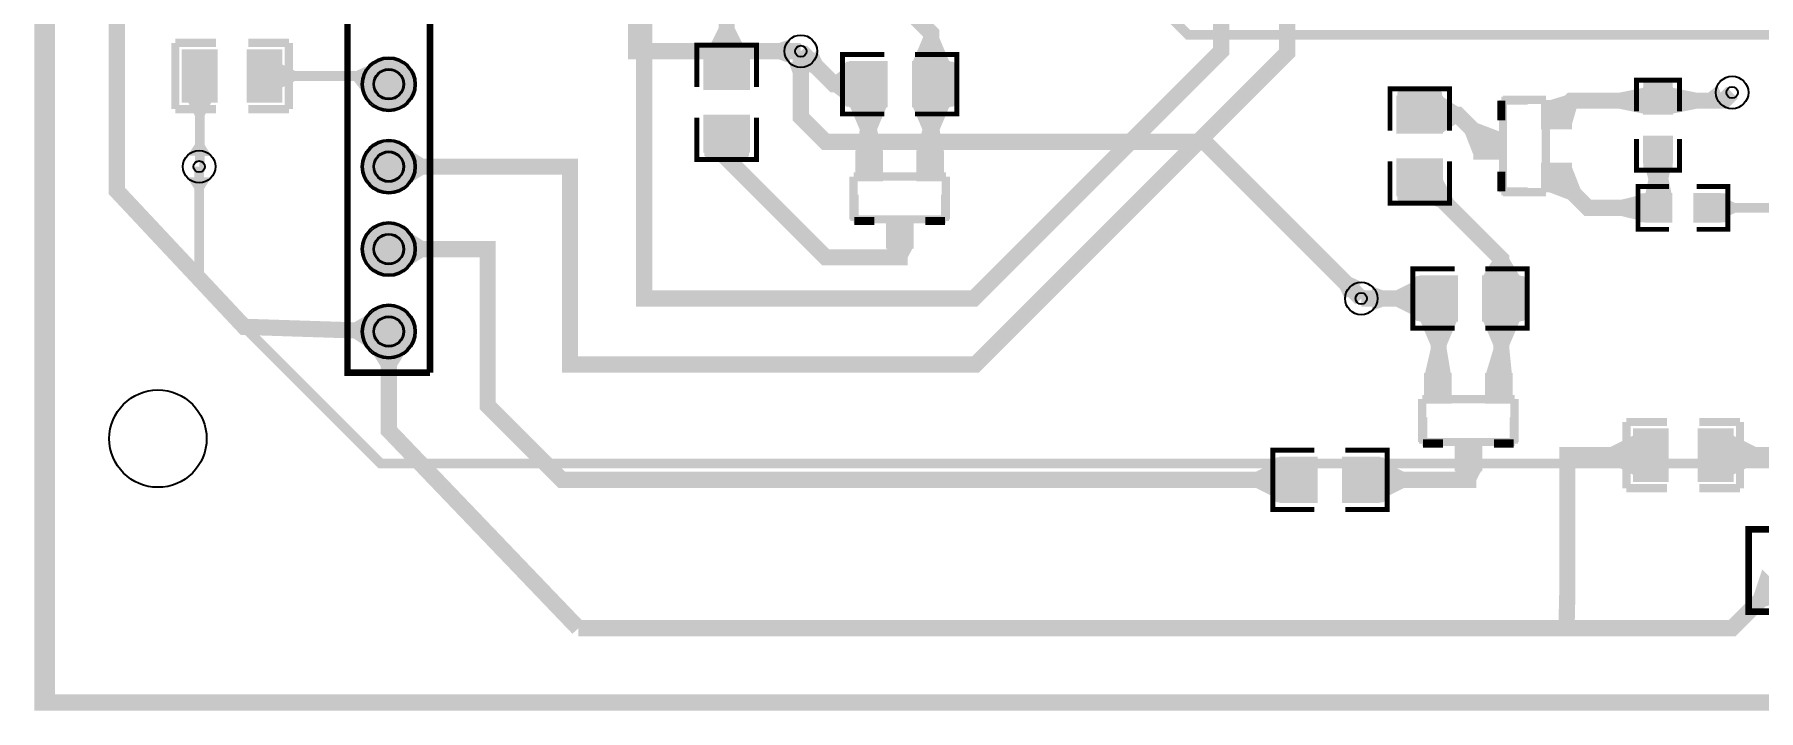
# Model space of a CAD drawing. Header units: millimetres. Extents: x 1 to 169, y 35 to 120.
# Drawn here: x 1.3 to 54.4, y 35.1 to 55.9 of the extents above; entities that cross this region are included whole.
import ezdxf

# ---------------------------------------------------------------- set-up
doc = ezdxf.new("R2010")
doc.units = ezdxf.units.MM
for name, color, linetype, true_color in [('BoardOutline', 7, 'Continuous', 0xff00ff), ('BottomLayer', 7, 'Continuous', 0x0000ff), ('BottomSolderLayer', 7, 'Continuous', 0xaa00ff), ('Document', 7, 'Continuous', 0xffffff), ('Hole', 7, 'Continuous', 0x000000), ('Multi-Layer', 7, 'Continuous', 0xc0c0c0), ('TopLayer', 7, 'Continuous', 0xff0000), ('TopPasterLayer', 7, 'Continuous', 0x808080), ('TopSilkLayer', 7, 'Continuous', 0xffff00), ('TopSolderLayer', 7, 'Continuous', 0x800080)]:
    doc.layers.add(name, color=color, linetype=linetype, true_color=true_color)

msp = doc.modelspace()

# ---------------------------------------------------------------- hatches: boundary and pattern name
at = {"layer": 'BottomLayer'}
for points in [[(24.561, 54.997), (24.561, 55.747), (24.211, 55.622), (24.211, 55.122)], [(25.267, 55.041), (24.517, 55.041), (24.642, 54.691), (25.142, 54.691)], [(6.725, 51.485), (5.975, 51.485), (6.2, 51.135), (6.5, 51.135)], [(41.665, 47.721), (42.195, 48.251), (41.86, 48.41), (41.506, 48.057)]]:
    msp.add_hatch(color=256, dxfattribs=at).paths.add_polyline_path(points)
at = {"layer": 'BottomSolderLayer'}
for points in [[(11.354, 54.356, 1), (13.03, 54.356, 1)], [(11.354, 51.816, 1), (13.03, 51.816, 1)], [(11.354, 49.276, 1), (13.03, 49.276, 1)], [(11.354, 46.736, 1), (13.03, 46.736, 1)]]:
    msp.add_hatch(color=256, dxfattribs=at).paths.add_polyline_path(points)
at = {"layer": 'Multi-Layer'}
for points in [[(11.405, 54.356, 1), (12.979, 54.356, 1)], [(11.405, 51.816, 1), (12.979, 51.816, 1)], [(11.405, 49.276, 1), (12.979, 49.276, 1)], [(11.405, 46.736, 1), (12.979, 46.736, 1)]]:
    msp.add_hatch(color=256, dxfattribs=at).paths.add_polyline_path(points)
at = {"layer": 'TopLayer'}
for points in [[(21.981, 55.331), (23.231, 55.331), (22.856, 56.081), (22.356, 56.081)], [(29.473, 55.045), (28.34, 55.045), (28.656, 55.795), (29.156, 55.795)], [(5.866, 55.385), (6.866, 55.385), (6.866, 53.835), (5.866, 53.835)], [(7.866, 55.385), (8.866, 55.385), (8.866, 53.835), (7.866, 53.835)], [(23.295, 54.198), (21.918, 54.198), (21.918, 55.331), (23.295, 55.331)], [(24.861, 54.873), (25.391, 55.403), (25.55, 55.068), (25.197, 54.714)], [(8.866, 54.985), (8.866, 54.235), (9.316, 54.46), (9.316, 54.76)], [(11.83, 55.055), (11.543, 53.909), (11.134, 54.44), (11.218, 54.78)], [(26.408, 53.731), (26.408, 54.981), (25.908, 54.606), (25.908, 54.106)], [(27.54, 55.045), (27.54, 53.668), (26.408, 53.668), (26.408, 55.045)], [(28.34, 55.045), (28.34, 53.668), (29.473, 53.668), (29.473, 55.045)], [(50.876, 53.445), (50.876, 54.251), (50.126, 54.098), (50.126, 53.598)], [(51.74, 53.445), (50.876, 53.445), (50.876, 54.251), (51.74, 54.251)], [(51.74, 54.251), (51.74, 53.445), (52.49, 53.598), (52.49, 54.098)], [(53.427, 53.631), (53.147, 54.327), (52.862, 54.098), (53.063, 53.598)], [(6.741, 53.835), (5.991, 53.835), (6.216, 53.385), (6.516, 53.385)], [(27.54, 53.668), (26.408, 53.668), (26.724, 52.918), (27.224, 52.918)], [(28.34, 53.668), (29.473, 53.668), (29.156, 52.918), (28.656, 52.918)], [(43.279, 52.851), (44.656, 52.851), (44.656, 53.984), (43.279, 53.984)], [(44.656, 52.851), (44.656, 53.984), (45.135, 53.667), (45.135, 53.167)], [(47.734, 53.791), (48.633, 53.038), (48.818, 53.671), (48.449, 54.009)], [(47.734, 52.991), (47.734, 53.791), (48.633, 53.791), (48.633, 52.991)], [(23.295, 53.398), (21.918, 53.398), (21.918, 52.266), (23.295, 52.266)], [(45.652, 52.098), (46.551, 52.851), (45.748, 53.158), (45.363, 52.835)], [(26.6, 52.291), (27.4, 52.291), (27.224, 53.041), (26.724, 53.041)], [(28.48, 52.291), (29.28, 52.291), (29.156, 53.041), (28.656, 53.041)], [(45.652, 52.051), (45.652, 52.851), (46.551, 52.851), (46.551, 52.051)], [(51.74, 52.745), (50.876, 52.745), (50.876, 51.938), (51.74, 51.938)], [(6.733, 52.138), (5.983, 52.156), (6.216, 52.5), (6.516, 52.493)], [(12.713, 51.225), (12.713, 52.407), (13.264, 52.066), (13.264, 51.566)], [(21.981, 52.266), (23.231, 52.266), (22.856, 52.07), (22.356, 52.07)], [(27.4, 51.392), (26.6, 51.392), (26.6, 52.291), (27.4, 52.291)], [(29.28, 51.392), (28.48, 51.392), (28.48, 52.291), (29.28, 52.291)], [(43.279, 52.051), (44.656, 52.051), (44.656, 50.919), (43.279, 50.919)], [(47.734, 51.111), (47.734, 51.911), (48.633, 51.911), (48.633, 51.111)], [(48.633, 51.864), (47.734, 51.111), (48.537, 50.805), (48.922, 51.127)], [(50.876, 51.938), (51.74, 51.938), (51.575, 51.188), (51.075, 51.188)], [(50.922, 50.978), (51.729, 50.978), (51.575, 51.728), (51.075, 51.728)], [(44.656, 51.465), (43.532, 50.919), (44.529, 50.57), (45.005, 50.801)], [(50.922, 50.114), (50.922, 50.978), (50.172, 50.796), (50.172, 50.296)], [(51.729, 50.978), (51.729, 50.114), (50.922, 50.114), (50.922, 50.978)], [(52.429, 50.978), (52.429, 50.114), (53.235, 50.114), (53.235, 50.978)], [(53.235, 50.171), (53.235, 50.921), (53.685, 50.696), (53.685, 50.396)], [(28.34, 49.309), (27.54, 49.309), (27.54, 50.208), (28.34, 50.208)], [(12.713, 48.685), (12.713, 49.866), (13.264, 49.526), (13.264, 49.026)], [(28.34, 49.309), (27.54, 49.309), (27.69, 49.022), (28.19, 49.022)], [(47.048, 48.441), (45.916, 48.441), (46.232, 48.97), (46.732, 48.97)], [(43.983, 47.127), (43.983, 48.377), (43.233, 48.002), (43.233, 47.502)], [(45.116, 48.441), (45.116, 47.064), (43.983, 47.064), (43.983, 48.441)], [(45.916, 48.441), (45.916, 47.064), (47.048, 47.064), (47.048, 48.441)], [(42.495, 47.377), (42.495, 48.127), (42.845, 48.002), (42.845, 47.502)], [(11.691, 47.343), (11.652, 46.163), (11.112, 46.521), (11.129, 47.021)], [(45.116, 47.064), (43.983, 47.064), (44.3, 46.314), (44.8, 46.314)], [(45.916, 47.064), (47.048, 47.064), (46.732, 46.314), (46.232, 46.314)], [(12.783, 46.215), (11.601, 46.215), (11.942, 45.664), (12.442, 45.664)], [(44.126, 45.433), (44.926, 45.433), (44.8, 46.183), (44.3, 46.183)], [(46.006, 45.433), (46.806, 45.433), (46.732, 46.183), (46.232, 46.183)], [(44.926, 44.534), (44.126, 44.534), (44.126, 45.433), (44.926, 45.433)], [(46.806, 44.534), (46.006, 44.534), (46.006, 45.433), (46.806, 45.433)], [(51.586, 42.151), (50.586, 42.151), (50.586, 43.701), (51.586, 43.701)], [(53.586, 42.151), (52.586, 42.151), (52.586, 43.701), (53.586, 43.701)], [(45.866, 42.451), (45.066, 42.451), (45.066, 43.35), (45.866, 43.35)], [(50.586, 42.301), (50.586, 43.551), (49.836, 43.176), (49.836, 42.676)], [(53.586, 43.551), (53.586, 42.301), (54.336, 42.676), (54.336, 43.176)], [(39.665, 41.539), (39.665, 42.789), (38.915, 42.414), (38.915, 41.914)], [(40.798, 42.853), (40.798, 41.476), (39.665, 41.476), (39.665, 42.853)], [(41.598, 42.853), (41.598, 41.476), (42.73, 41.476), (42.73, 42.853)], [(42.73, 41.539), (42.73, 42.789), (43.48, 42.414), (43.48, 41.914)], [(45.866, 42.451), (45.066, 42.451), (45.216, 42.164), (45.716, 42.164)], [(55.406, 38.52), (54.522, 39.404), (54.257, 38.608), (54.61, 38.255)]]:
    msp.add_hatch(color=256, dxfattribs=at).paths.add_polyline_path(points)
at = {"layer": 'TopPasterLayer'}
for points in [[(5.866, 55.385), (6.866, 55.385), (6.866, 53.835), (5.866, 53.835)], [(7.866, 55.385), (8.866, 55.385), (8.866, 53.835), (7.866, 53.835)], [(23.246, 54.248), (22.826, 54.248), (22.826, 54.693), (22.376, 54.693), (22.376, 54.253), (21.966, 54.248), (21.916, 54.298), (21.916, 55.448), (21.966, 55.498), (23.246, 55.498), (23.296, 55.448), (23.296, 54.298)], [(27.49, 54.996), (27.49, 54.576), (27.045, 54.576), (27.045, 54.126), (27.485, 54.126), (27.49, 53.716), (27.44, 53.666), (26.29, 53.666), (26.24, 53.716), (26.24, 54.996), (26.29, 55.046), (27.44, 55.046)], [(29.64, 54.996), (29.64, 53.716), (29.59, 53.666), (28.44, 53.666), (28.39, 53.716), (28.385, 54.126), (28.835, 54.126), (28.835, 54.576), (28.395, 54.576), (28.39, 54.996), (28.44, 55.046), (29.59, 55.046)], [(50.858, 54.395), (50.858, 53.545), (50.908, 53.495), (51.158, 53.495), (51.158, 53.795), (51.458, 53.795), (51.458, 53.495), (51.708, 53.495), (51.758, 53.545), (51.758, 54.395), (51.708, 54.445), (50.908, 54.445)], [(43.327, 54.151), (44.607, 54.151), (44.657, 54.101), (44.657, 52.951), (44.607, 52.901), (44.197, 52.896), (44.197, 53.346), (43.747, 53.346), (43.747, 52.906), (43.327, 52.901), (43.277, 52.951), (43.277, 54.101)], [(47.734, 52.991), (47.734, 53.791), (48.633, 53.791), (48.633, 52.991)], [(23.246, 52.098), (21.966, 52.098), (21.916, 52.148), (21.916, 53.298), (21.966, 53.348), (22.376, 53.353), (22.376, 52.903), (22.826, 52.903), (22.826, 53.343), (23.246, 53.348), (23.296, 53.298), (23.296, 52.148)], [(45.652, 52.051), (45.652, 52.851), (46.551, 52.851), (46.551, 52.051)], [(50.908, 52.695), (51.158, 52.695), (51.158, 52.395), (51.458, 52.395), (51.458, 52.695), (51.708, 52.695), (51.758, 52.645), (51.758, 51.795), (51.708, 51.745), (50.908, 51.745), (50.858, 51.795), (50.858, 52.645)], [(27.4, 51.392), (26.6, 51.392), (26.6, 52.291), (27.4, 52.291)], [(29.28, 51.392), (28.48, 51.392), (28.48, 52.291), (29.28, 52.291)], [(43.327, 52.001), (43.747, 52.001), (43.747, 51.556), (44.197, 51.556), (44.197, 51.996), (44.607, 52.001), (44.657, 51.951), (44.657, 50.801), (44.607, 50.751), (43.327, 50.751), (43.277, 50.801), (43.277, 51.951)], [(47.734, 51.111), (47.734, 51.911), (48.633, 51.911), (48.633, 51.111)], [(50.779, 50.096), (51.629, 50.096), (51.679, 50.146), (51.679, 50.396), (51.379, 50.396), (51.379, 50.696), (51.679, 50.696), (51.679, 50.946), (51.629, 50.996), (50.779, 50.996), (50.729, 50.946), (50.729, 50.146)], [(52.479, 50.146), (52.479, 50.396), (52.779, 50.396), (52.779, 50.696), (52.479, 50.696), (52.479, 50.946), (52.529, 50.996), (53.379, 50.996), (53.429, 50.946), (53.429, 50.146), (53.379, 50.096), (52.529, 50.096)], [(28.34, 49.309), (27.54, 49.309), (27.54, 50.208), (28.34, 50.208)], [(45.066, 48.392), (45.066, 47.972), (44.621, 47.972), (44.621, 47.522), (45.061, 47.522), (45.066, 47.112), (45.016, 47.062), (43.866, 47.062), (43.816, 47.112), (43.816, 48.392), (43.866, 48.442), (45.016, 48.442)], [(47.216, 48.392), (47.216, 47.112), (47.166, 47.062), (46.016, 47.062), (45.966, 47.112), (45.961, 47.522), (46.411, 47.522), (46.411, 47.972), (45.971, 47.972), (45.966, 48.392), (46.016, 48.442), (47.166, 48.442)], [(44.926, 44.534), (44.126, 44.534), (44.126, 45.433), (44.926, 45.433)], [(46.806, 44.534), (46.006, 44.534), (46.006, 45.433), (46.806, 45.433)], [(51.586, 42.151), (50.586, 42.151), (50.586, 43.701), (51.586, 43.701)], [(53.586, 42.151), (52.586, 42.151), (52.586, 43.701), (53.586, 43.701)], [(45.866, 42.451), (45.066, 42.451), (45.066, 43.35), (45.866, 43.35)], [(40.748, 42.804), (40.748, 42.384), (40.303, 42.384), (40.303, 41.934), (40.743, 41.934), (40.748, 41.524), (40.698, 41.474), (39.548, 41.474), (39.498, 41.524), (39.498, 42.804), (39.548, 42.854), (40.698, 42.854)], [(42.898, 42.804), (42.898, 41.524), (42.848, 41.474), (41.698, 41.474), (41.648, 41.524), (41.643, 41.934), (42.093, 41.934), (42.093, 42.384), (41.653, 42.384), (41.648, 42.804), (41.698, 42.854), (42.848, 42.854)]]:
    msp.add_hatch(color=256, dxfattribs=at).paths.add_polyline_path(points)
at = {"layer": 'TopSolderLayer'}
for points in [[(5.815, 55.436), (6.917, 55.436), (6.917, 53.784), (5.815, 53.784)], [(7.815, 55.436), (8.917, 55.436), (8.917, 53.784), (7.815, 53.784)], [(23.325, 54.177), (21.887, 54.177), (21.887, 55.352), (23.325, 55.352)], [(11.354, 54.356, 1), (13.03, 54.356, 1)], [(27.565, 55.07), (27.565, 53.642), (26.382, 53.642), (26.382, 55.07)], [(28.315, 55.07), (28.315, 53.642), (29.498, 53.642), (29.498, 55.07)], [(51.767, 53.421), (50.849, 53.421), (50.849, 54.275), (51.767, 54.275)], [(43.248, 52.83), (44.687, 52.83), (44.687, 54.005), (43.248, 54.005)], [(47.706, 52.968), (47.706, 53.814), (48.662, 53.814), (48.662, 52.968)], [(23.325, 53.419), (21.887, 53.419), (21.887, 52.245), (23.325, 52.245)], [(11.354, 51.816, 1), (13.03, 51.816, 1)], [(45.623, 52.028), (45.623, 52.874), (46.579, 52.874), (46.579, 52.028)], [(51.767, 52.768), (50.849, 52.768), (50.849, 51.915), (51.767, 51.915)], [(27.426, 51.367), (26.575, 51.367), (26.575, 52.316), (27.426, 52.316)], [(29.305, 51.367), (28.454, 51.367), (28.454, 52.316), (29.305, 52.316)], [(43.248, 52.072), (44.687, 52.072), (44.687, 50.898), (43.248, 50.898)], [(47.706, 51.089), (47.706, 51.934), (48.662, 51.934), (48.662, 51.089)], [(51.754, 51.004), (51.754, 50.089), (50.897, 50.089), (50.897, 51.004)], [(52.403, 51.004), (52.403, 50.089), (53.261, 50.089), (53.261, 51.004)], [(11.354, 49.276, 1), (13.03, 49.276, 1)], [(28.366, 49.284), (27.515, 49.284), (27.515, 50.234), (28.366, 50.234)], [(45.141, 48.466), (45.141, 47.038), (43.958, 47.038), (43.958, 48.466)], [(45.89, 48.466), (45.89, 47.038), (47.074, 47.038), (47.074, 48.466)], [(11.354, 46.736, 1), (13.03, 46.736, 1)], [(44.952, 44.509), (44.101, 44.509), (44.101, 45.458), (44.952, 45.458)], [(46.831, 44.509), (45.98, 44.509), (45.98, 45.458), (46.831, 45.458)], [(51.637, 42.1), (50.535, 42.1), (50.535, 43.752), (51.637, 43.752)], [(53.637, 42.1), (52.535, 42.1), (52.535, 43.752), (53.637, 43.752)], [(45.892, 42.426), (45.041, 42.426), (45.041, 43.376), (45.892, 43.376)], [(40.823, 42.878), (40.823, 41.45), (39.64, 41.45), (39.64, 42.878)], [(41.572, 42.878), (41.572, 41.45), (42.756, 41.45), (42.756, 42.878)]]:
    msp.add_hatch(color=256, dxfattribs=at).paths.add_polyline_path(points)

# ---------------------------------------------------------------- linework, layer by layer
at = {"layer": 'BoardOutline', "const_width": 0.254}
msp.add_lwpolyline([(168.91, 35.56), (1.778, 35.306), (1.778, 118.618), (84.836, 118.618), (169.164, 118.364), (168.91, 35.56)], close=True, dxfattribs=at)
at = {"layer": 'BottomLayer'}
for points, const_width in [([(24.892, 55.372), (19.812, 55.372), (19.812, 67.564)], 0.5), ([(6.35, 51.816), (6.35, 48.26), (11.938, 42.672), (87.122, 42.672), (104.14, 59.69), (104.14, 61.722)], 0.3), ([(36.068, 56.642), (36.83, 55.88), (94.996, 55.88), (94.996, 61.214), (96.52, 61.214)], 0.3), ([(24.892, 55.372), (24.892, 53.34), (25.654, 52.578), (37.338, 52.578), (42.164, 47.752)], 0.5)]:
    msp.add_lwpolyline(points, dxfattribs=dict(at, const_width=const_width))
at = {"layer": 'BottomSolderLayer'}
for centre, radius in [((12.192, 54.356), 0.838), ((12.192, 54.356), 0.473), ((12.192, 51.816), 0.838), ((12.192, 51.816), 0.473), ((12.192, 49.276), 0.838), ((12.192, 49.276), 0.473), ((12.192, 46.736), 0.838), ((12.192, 46.736), 0.473)]:
    msp.add_circle(centre, radius, dxfattribs=at)
at = {"layer": 'Document', "const_width": 0.254}
for points in [[(46.533, 53.874), (47.854, 53.874)], [(46.533, 51.029), (46.533, 53.874)], [(47.854, 53.874), (47.854, 51.029)], [(26.518, 50.191), (26.518, 51.511)], [(26.518, 51.511), (29.362, 51.511)], [(29.362, 51.511), (29.362, 50.191)], [(47.854, 51.029), (46.533, 51.029)], [(29.362, 50.191), (26.518, 50.191)], [(44.044, 43.332), (44.044, 44.653)], [(44.044, 44.653), (46.888, 44.653)], [(46.888, 44.653), (46.888, 43.332)], [(46.888, 43.332), (44.044, 43.332)]]:
    msp.add_lwpolyline(points, dxfattribs=at)
at = {"layer": 'Hole'}
for centre in [(24.892, 55.372), (53.594, 54.102), (6.35, 51.816), (42.164, 47.752)]:
    msp.add_circle(centre, 0.175, dxfattribs=at)
at = {"layer": 'Multi-Layer'}
for centre, radius in [((24.892, 55.372), 0.5), ((12.192, 54.356), 0.787), ((12.192, 54.356), 0.445), ((53.594, 54.102), 0.5), ((12.192, 51.816), 0.787), ((6.35, 51.816), 0.5), ((12.192, 51.816), 0.445), ((12.192, 49.276), 0.787), ((12.192, 49.276), 0.445), ((42.164, 47.752), 0.5), ((12.192, 46.736), 0.787), ((12.192, 46.736), 0.445), ((5.08, 43.434), 1.5)]:
    msp.add_circle(centre, radius, dxfattribs=at)
at = {"layer": 'TopLayer'}
for points, const_width in [([(85.598, 96.774), (80.518, 99.06), (80.01, 116.332), (15.748, 116.332), (3.81, 104.394), (3.81, 51.071), (7.738, 46.88), (12.192, 46.736)], 0.5), ([(29.159, 47.752), (30.226, 47.752), (37.846, 55.372), (37.846, 60.198), (35.052, 62.992), (35.052, 73.202)], 0.5), ([(12.192, 59.436), (22.606, 59.436), (22.606, 54.765)], 0.5), ([(28.906, 54.356), (28.906, 55.93), (27.178, 57.658), (27.101, 57.581), (26.416, 57.581)], 0.5), ([(12.192, 51.816), (17.78, 51.816), (17.78, 45.72), (30.277, 45.72), (39.878, 55.321), (39.878, 57.658), (42.01, 57.658)], 0.5), ([(12.192, 56.896), (20.066, 56.896), (20.066, 47.752), (29.21, 47.752)], 0.5), ([(26.974, 54.356), (25.908, 54.356), (24.892, 55.372)], 0.5), ([(6.35, 51.816), (6.366, 51.816), (6.366, 54.61)], 0.3), ([(8.366, 54.61), (11.176, 54.61), (11.43, 54.356), (12.192, 54.356)], 0.3), ([(27, 51.842), (26.974, 51.868), (26.974, 54.356)], 0.5), ([(28.88, 51.842), (28.906, 51.868), (28.906, 54.356)], 0.5), ([(51.308, 53.848), (53.34, 53.848), (53.594, 54.102)], 0.5), ([(46.101, 52.451), (45.135, 53.417), (43.967, 53.417)], 0.5), ([(48.184, 53.391), (48.641, 53.848), (51.308, 53.848)], 0.5), ([(22.606, 52.832), (22.606, 52.07), (25.654, 49.022), (27.94, 49.022), (27.94, 49.759)], 0.5), ([(51.325, 50.546), (51.325, 52.341), (51.308, 52.341)], 0.5), ([(43.967, 51.485), (46.482, 48.97), (46.482, 47.752)], 0.5), ([(48.184, 51.511), (49.149, 50.546), (51.325, 50.546)], 0.5), ([(52.832, 50.546), (54.864, 50.546)], 0.3), ([(12.192, 49.276), (15.24, 49.276), (15.24, 44.45), (17.526, 42.164), (40.232, 42.164)], 0.5), ([(42.164, 47.752), (44.55, 47.752)], 0.5), ([(44.526, 44.983), (44.55, 45.007), (44.55, 47.752)], 0.5), ([(46.406, 44.983), (46.482, 45.06), (46.482, 47.752)], 0.5), ([(12.192, 46.736), (12.192, 43.688), (18.034, 37.592)], 0.5), ([(42.164, 42.164), (45.466, 42.164), (45.466, 42.901)], 0.5), ([(51.086, 42.926), (48.514, 42.926), (48.514, 38.608), (48.489, 37.592)], 0.5), ([(53.086, 42.926), (56.388, 42.926), (57.912, 41.402), (57.912, 39.37)], 0.5), ([(18.034, 37.592), (53.594, 37.592), (55.372, 39.37)], 0.5)]:
    msp.add_lwpolyline(points, dxfattribs=dict(at, const_width=const_width))
at = {"layer": 'TopSilkLayer', "const_width": 0.5}
msp.add_lwpolyline([(169.164, 118.618), (169.164, 118.618), (1.524, 118.872), (1.524, 35.306), (169.164, 35.306), (169.164, 118.618)], close=True, dxfattribs=at)
at = {"layer": 'TopSilkLayer'}
for points, const_width in [([(13.462, 68.961), (13.462, 70.866), (10.922, 70.866), (10.922, 45.466), (13.462, 45.466)], 0.203), ([(13.462, 45.466), (13.462, 68.961)], 0.203), ([(6.866, 55.63), (5.616, 55.63)], 0.254), ([(5.616, 55.63), (5.616, 53.59)], 0.254), ([(7.866, 55.63), (9.116, 55.63)], 0.254), ([(9.116, 55.63), (9.116, 53.59)], 0.254), ([(23.523, 54.275), (23.523, 55.559), (21.689, 55.559), (21.689, 54.275)], 0.152), ([(27.464, 55.273), (26.179, 55.273), (26.179, 53.439), (27.464, 53.439)], 0.152), ([(28.416, 55.273), (29.701, 55.273), (29.701, 53.439), (28.416, 53.439)], 0.152), ([(43.05, 52.927), (43.05, 54.212), (44.885, 54.212), (44.885, 52.927)], 0.152), ([(51.969, 53.521), (51.969, 54.48), (50.647, 54.48), (50.647, 53.521)], 0.152), ([(6.866, 53.59), (5.616, 53.59)], 0.254), ([(7.866, 53.59), (9.116, 53.59)], 0.254), ([(46.482, 53.239), (46.482, 53.848)], 0.254), ([(46.482, 53.848), (47.295, 53.848)], 0.254), ([(23.523, 53.322), (23.523, 52.037), (21.689, 52.037), (21.689, 53.322)], 0.152), ([(51.969, 52.669), (51.969, 51.71), (50.647, 51.71), (50.647, 52.669)], 0.152), ([(43.05, 51.975), (43.05, 50.69), (44.885, 50.69), (44.885, 51.975)], 0.152), ([(46.482, 51.664), (46.482, 51.054)], 0.254), ([(26.543, 50.14), (26.543, 50.953)], 0.254), ([(29.337, 50.14), (29.337, 50.953)], 0.254), ([(46.482, 51.054), (47.295, 51.054)], 0.254), ([(51.653, 51.207), (50.694, 51.207), (50.694, 49.885), (51.653, 49.885)], 0.152), ([(52.505, 51.207), (53.464, 51.207), (53.464, 49.885), (52.505, 49.885)], 0.152), ([(27.153, 50.14), (26.543, 50.14)], 0.254), ([(28.727, 50.14), (29.337, 50.14)], 0.254), ([(45.04, 48.669), (43.755, 48.669), (43.755, 46.835), (45.04, 46.835)], 0.152), ([(45.992, 48.669), (47.277, 48.669), (47.277, 46.835), (45.992, 46.835)], 0.152), ([(44.069, 43.282), (44.069, 44.094)], 0.254), ([(46.863, 43.282), (46.863, 44.094)], 0.254), ([(51.586, 43.946), (50.336, 43.946)], 0.254), ([(50.336, 41.906), (50.336, 43.946)], 0.254), ([(52.586, 43.946), (53.836, 43.946)], 0.254), ([(53.836, 41.906), (53.836, 43.946)], 0.254), ([(40.722, 43.081), (39.437, 43.081), (39.437, 41.247), (40.722, 41.247)], 0.152), ([(41.674, 43.081), (42.959, 43.081), (42.959, 41.247), (41.674, 41.247)], 0.152), ([(44.679, 43.282), (44.069, 43.282)], 0.254), ([(46.253, 43.282), (46.863, 43.282)], 0.254), ([(51.586, 41.906), (50.336, 41.906)], 0.254), ([(52.586, 41.906), (53.836, 41.906)], 0.254), ([(64.262, 40.64), (64.262, 38.1), (54.102, 38.1), (54.102, 40.64), (56.007, 40.64)], 0.203)]:
    msp.add_lwpolyline(points, dxfattribs=dict(at, const_width=const_width))
at = {"layer": 'TopSolderLayer'}
for centre, radius in [((12.192, 54.356), 0.838), ((12.192, 54.356), 0.473), ((12.192, 51.816), 0.838), ((12.192, 51.816), 0.473), ((12.192, 49.276), 0.838), ((12.192, 49.276), 0.473), ((12.192, 46.736), 0.838), ((12.192, 46.736), 0.473)]:
    msp.add_circle(centre, radius, dxfattribs=at)

doc.saveas('drawing.dxf')
